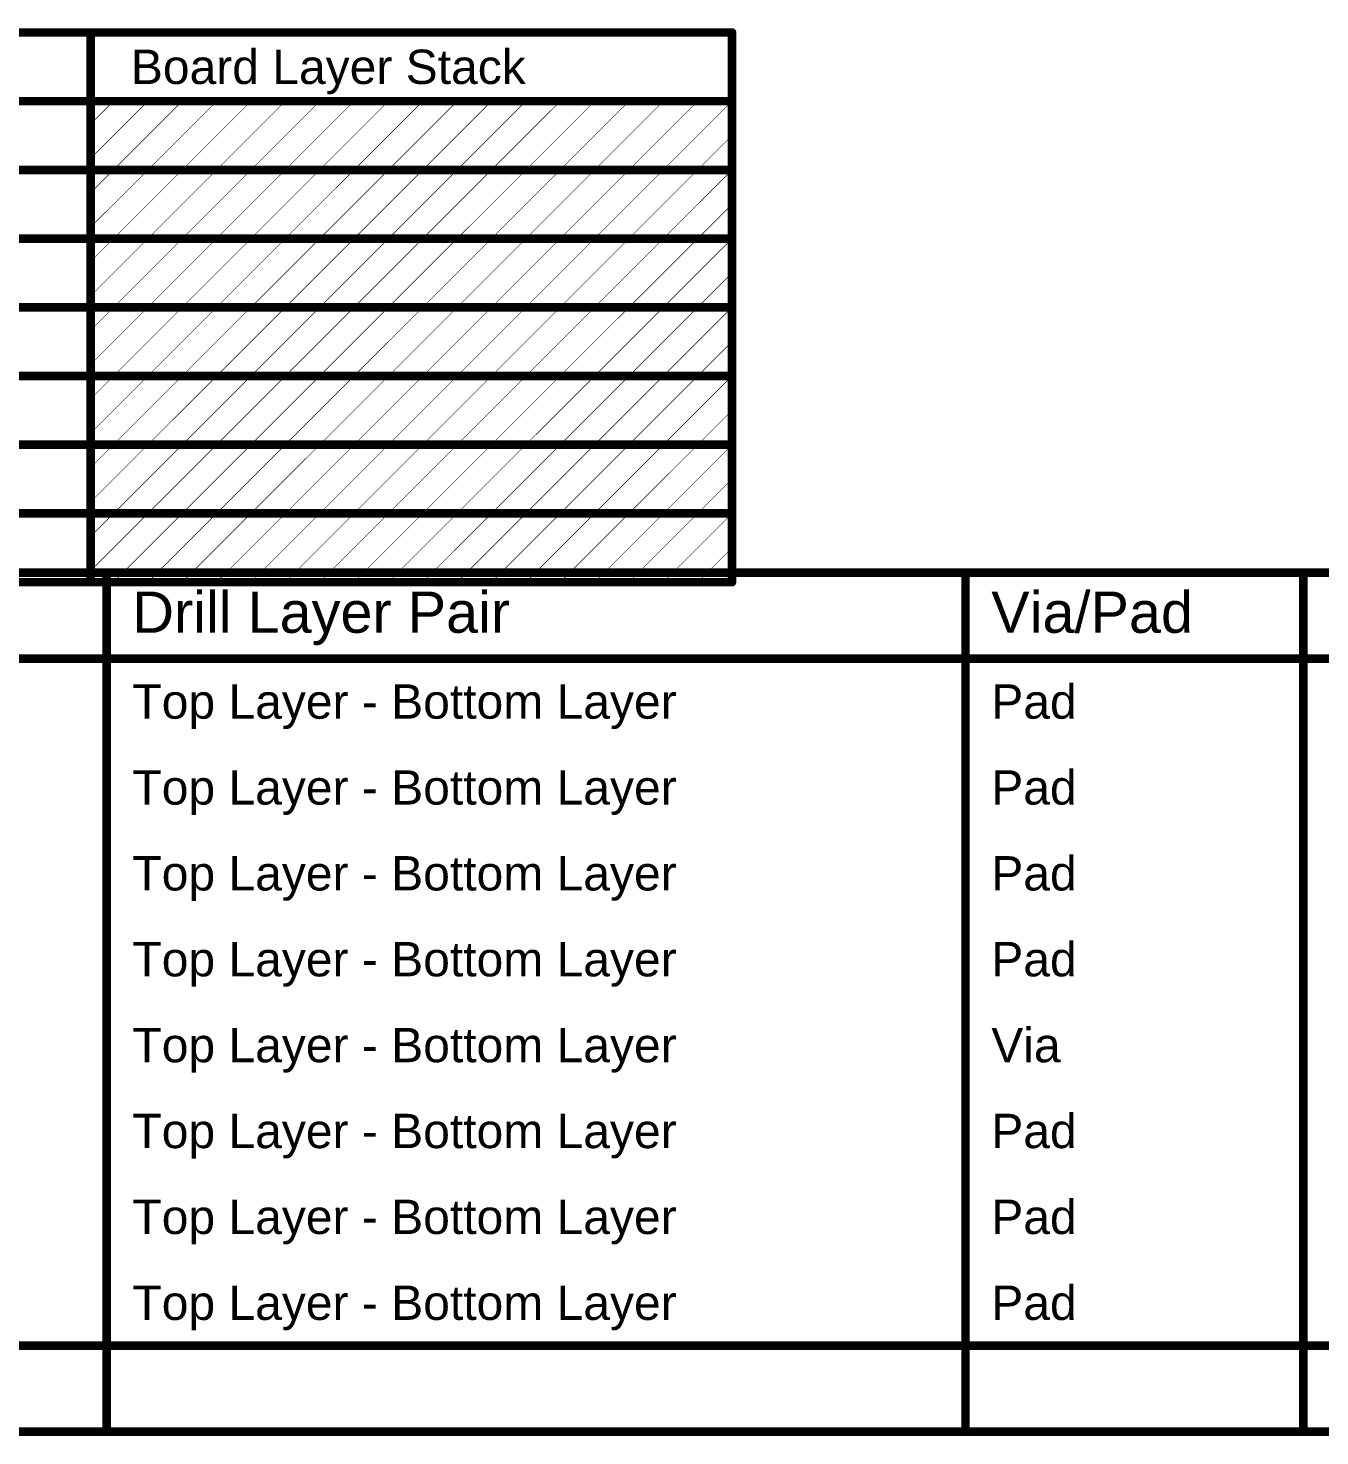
# Model space of a CAD drawing. Header units: inches. Extents: x -1.9 to 9.4, y 0 to 6.7.
# Drawn here: x 1.465 to 3.72, y 4.238 to 6.696 of the extents above; entities that cross this region are included whole.
import ezdxf

# ---------------------------------------------------------------- set-up
doc = ezdxf.new("R2010")
doc.units = ezdxf.units.IN
doc.header["$MEASUREMENT"] = 0
doc.layers.add('Dimensions', color=6, linetype='Continuous')
doc.layers.add('Drill Drawing', color=1, linetype='Continuous')
doc.styles.add('Arial', font='', dxfattribs={"height": 0.2})
doc.styles.get('Arial').set_extended_font_data('Arial')

msp = doc.modelspace()

# ---------------------------------------------------------------- linework, layer by layer
at = {"layer": 'Dimensions'}
for points in [[(-1.8449, 6.6888, 0.015, 0.015, 0), (2.6939, 6.6888, 0.015, 0.015, 0)], [(1.5742, 5.7288, 0.015, 0.015, 0), (1.5742, 6.6888, 0.015, 0.015, 0)], [(2.6939, 5.7288, 0.015, 0.015, 0), (2.6939, 6.6888, 0.015, 0.015, 0)], [(-1.8449, 6.5688, 0.015, 0.015, 0), (2.6939, 6.5688, 0.015, 0.015, 0)], [(1.5742, 6.4691, 0.001, 0.001, 0), (1.6739, 6.5688, 0.001, 0.001, 0)], [(1.5742, 6.5291, 0.001, 0.001, 0), (1.6139, 6.5688, 0.001, 0.001, 0)], [(1.6139, 6.4488, 0.001, 0.001, 0), (1.7339, 6.5688, 0.001, 0.001, 0)], [(1.6739, 6.4488, 0.001, 0.001, 0), (1.7939, 6.5688, 0.001, 0.001, 0)], [(1.7339, 6.4488, 0.001, 0.001, 0), (1.8539, 6.5688, 0.001, 0.001, 0)], [(1.7939, 6.4488, 0.001, 0.001, 0), (1.9139, 6.5688, 0.001, 0.001, 0)], [(1.8539, 6.4488, 0.001, 0.001, 0), (1.9739, 6.5688, 0.001, 0.001, 0)], [(1.9139, 6.4488, 0.001, 0.001, 0), (2.0339, 6.5688, 0.001, 0.001, 0)], [(1.9739, 6.4488, 0.001, 0.001, 0), (2.0939, 6.5688, 0.001, 0.001, 0)], [(2.0339, 6.4488, 0.001, 0.001, 0), (2.1539, 6.5688, 0.001, 0.001, 0)], [(2.0939, 6.4488, 0.001, 0.001, 0), (2.2139, 6.5688, 0.001, 0.001, 0)], [(2.1539, 6.4488, 0.001, 0.001, 0), (2.2739, 6.5688, 0.001, 0.001, 0)], [(2.2139, 6.4488, 0.001, 0.001, 0), (2.3339, 6.5688, 0.001, 0.001, 0)], [(2.2739, 6.4488, 0.001, 0.001, 0), (2.3939, 6.5688, 0.001, 0.001, 0)], [(2.3339, 6.4488, 0.001, 0.001, 0), (2.4539, 6.5688, 0.001, 0.001, 0)], [(2.3939, 6.4488, 0.001, 0.001, 0), (2.5139, 6.5688, 0.001, 0.001, 0)], [(2.4539, 6.4488, 0.001, 0.001, 0), (2.5739, 6.5688, 0.001, 0.001, 0)], [(2.5139, 6.4488, 0.001, 0.001, 0), (2.6339, 6.5688, 0.001, 0.001, 0)], [(2.5739, 6.4488, 0.001, 0.001, 0), (2.6939, 6.5688, 0.001, 0.001, 0)], [(2.6339, 6.4488, 0.001, 0.001, 0), (2.6939, 6.5088, 0.001, 0.001, 0)], [(1.0043, 6.4488, 0.015, 0.015, 0), (1.5742, 6.4488, 0.015, 0.015, 0)], [(1.5742, 6.4488, 0.015, 0.015, 0), (2.6939, 6.4488, 0.015, 0.015, 0)], [(1.5742, 6.3491, 0.001, 0.001, 0), (1.6739, 6.4488, 0.001, 0.001, 0)], [(1.5742, 6.4091, 0.001, 0.001, 0), (1.6139, 6.4488, 0.001, 0.001, 0)], [(1.6139, 6.3288, 0.001, 0.001, 0), (1.7339, 6.4488, 0.001, 0.001, 0)], [(1.6739, 6.3288, 0.001, 0.001, 0), (1.7939, 6.4488, 0.001, 0.001, 0)], [(1.7339, 6.3288, 0.001, 0.001, 0), (1.8539, 6.4488, 0.001, 0.001, 0)], [(1.7939, 6.3288, 0.001, 0.001, 0), (1.9139, 6.4488, 0.001, 0.001, 0)], [(1.8539, 6.3288, 0.001, 0.001, 0), (1.9739, 6.4488, 0.001, 0.001, 0)], [(1.9139, 6.3288, 0.001, 0.001, 0), (2.0339, 6.4488, 0.001, 0.001, 0)], [(1.9739, 6.3288, 0.001, 0.001, 0), (2.0939, 6.4488, 0.001, 0.001, 0)], [(2.0339, 6.3288, 0.001, 0.001, 0), (2.1539, 6.4488, 0.001, 0.001, 0)], [(2.0939, 6.3288, 0.001, 0.001, 0), (2.2139, 6.4488, 0.001, 0.001, 0)], [(2.1539, 6.3288, 0.001, 0.001, 0), (2.2739, 6.4488, 0.001, 0.001, 0)], [(2.2139, 6.3288, 0.001, 0.001, 0), (2.3339, 6.4488, 0.001, 0.001, 0)], [(2.2739, 6.3288, 0.001, 0.001, 0), (2.3939, 6.4488, 0.001, 0.001, 0)], [(2.3339, 6.3288, 0.001, 0.001, 0), (2.4539, 6.4488, 0.001, 0.001, 0)], [(2.3939, 6.3288, 0.001, 0.001, 0), (2.5139, 6.4488, 0.001, 0.001, 0)], [(2.4539, 6.3288, 0.001, 0.001, 0), (2.5739, 6.4488, 0.001, 0.001, 0)], [(2.5139, 6.3288, 0.001, 0.001, 0), (2.6339, 6.4488, 0.001, 0.001, 0)], [(2.5739, 6.3288, 0.001, 0.001, 0), (2.6939, 6.4488, 0.001, 0.001, 0)], [(2.6339, 6.3288, 0.001, 0.001, 0), (2.6939, 6.3888, 0.001, 0.001, 0)], [(1.0043, 6.3288, 0.015, 0.015, 0), (1.5742, 6.3288, 0.015, 0.015, 0)], [(1.5742, 6.3288, 0.015, 0.015, 0), (2.6939, 6.3288, 0.015, 0.015, 0)], [(1.5742, 6.2291, 0.001, 0.001, 0), (1.6739, 6.3288, 0.001, 0.001, 0)], [(1.5742, 6.2891, 0.001, 0.001, 0), (1.6139, 6.3288, 0.001, 0.001, 0)], [(1.6139, 6.2088, 0.001, 0.001, 0), (1.7339, 6.3288, 0.001, 0.001, 0)], [(1.6739, 6.2088, 0.001, 0.001, 0), (1.7939, 6.3288, 0.001, 0.001, 0)], [(1.7339, 6.2088, 0.001, 0.001, 0), (1.8539, 6.3288, 0.001, 0.001, 0)], [(1.7939, 6.2088, 0.001, 0.001, 0), (1.9139, 6.3288, 0.001, 0.001, 0)], [(1.8539, 6.2088, 0.001, 0.001, 0), (1.9739, 6.3288, 0.001, 0.001, 0)], [(1.9139, 6.2088, 0.001, 0.001, 0), (2.0339, 6.3288, 0.001, 0.001, 0)], [(1.9739, 6.2088, 0.001, 0.001, 0), (2.0939, 6.3288, 0.001, 0.001, 0)], [(2.0339, 6.2088, 0.001, 0.001, 0), (2.1539, 6.3288, 0.001, 0.001, 0)], [(2.0939, 6.2088, 0.001, 0.001, 0), (2.2139, 6.3288, 0.001, 0.001, 0)], [(2.1539, 6.2088, 0.001, 0.001, 0), (2.2739, 6.3288, 0.001, 0.001, 0)], [(2.2139, 6.2088, 0.001, 0.001, 0), (2.3339, 6.3288, 0.001, 0.001, 0)], [(2.2739, 6.2088, 0.001, 0.001, 0), (2.3939, 6.3288, 0.001, 0.001, 0)], [(2.3339, 6.2088, 0.001, 0.001, 0), (2.4539, 6.3288, 0.001, 0.001, 0)], [(2.3939, 6.2088, 0.001, 0.001, 0), (2.5139, 6.3288, 0.001, 0.001, 0)], [(2.4539, 6.2088, 0.001, 0.001, 0), (2.5739, 6.3288, 0.001, 0.001, 0)], [(2.5139, 6.2088, 0.001, 0.001, 0), (2.6339, 6.3288, 0.001, 0.001, 0)], [(2.5739, 6.2088, 0.001, 0.001, 0), (2.6939, 6.3288, 0.001, 0.001, 0)], [(2.6339, 6.2088, 0.001, 0.001, 0), (2.6939, 6.2688, 0.001, 0.001, 0)], [(1.0043, 6.2088, 0.015, 0.015, 0), (1.5742, 6.2088, 0.015, 0.015, 0)], [(1.5742, 6.2088, 0.015, 0.015, 0), (2.6939, 6.2088, 0.015, 0.015, 0)], [(1.5742, 6.1091, 0.001, 0.001, 0), (1.6739, 6.2088, 0.001, 0.001, 0)], [(1.5742, 6.1691, 0.001, 0.001, 0), (1.6139, 6.2088, 0.001, 0.001, 0)], [(1.6139, 6.0888, 0.001, 0.001, 0), (1.7339, 6.2088, 0.001, 0.001, 0)], [(1.6739, 6.0888, 0.001, 0.001, 0), (1.7939, 6.2088, 0.001, 0.001, 0)], [(1.7339, 6.0888, 0.001, 0.001, 0), (1.8539, 6.2088, 0.001, 0.001, 0)], [(1.7939, 6.0888, 0.001, 0.001, 0), (1.9139, 6.2088, 0.001, 0.001, 0)], [(1.8539, 6.0888, 0.001, 0.001, 0), (1.9739, 6.2088, 0.001, 0.001, 0)], [(1.9139, 6.0888, 0.001, 0.001, 0), (2.0339, 6.2088, 0.001, 0.001, 0)], [(1.9739, 6.0888, 0.001, 0.001, 0), (2.0939, 6.2088, 0.001, 0.001, 0)], [(2.0339, 6.0888, 0.001, 0.001, 0), (2.1539, 6.2088, 0.001, 0.001, 0)], [(2.0939, 6.0888, 0.001, 0.001, 0), (2.2139, 6.2088, 0.001, 0.001, 0)], [(2.1539, 6.0888, 0.001, 0.001, 0), (2.2739, 6.2088, 0.001, 0.001, 0)], [(2.2139, 6.0888, 0.001, 0.001, 0), (2.3339, 6.2088, 0.001, 0.001, 0)], [(2.2739, 6.0888, 0.001, 0.001, 0), (2.3939, 6.2088, 0.001, 0.001, 0)], [(2.3339, 6.0888, 0.001, 0.001, 0), (2.4539, 6.2088, 0.001, 0.001, 0)], [(2.3939, 6.0888, 0.001, 0.001, 0), (2.5139, 6.2088, 0.001, 0.001, 0)], [(2.4539, 6.0888, 0.001, 0.001, 0), (2.5739, 6.2088, 0.001, 0.001, 0)], [(2.5139, 6.0888, 0.001, 0.001, 0), (2.6339, 6.2088, 0.001, 0.001, 0)], [(2.5739, 6.0888, 0.001, 0.001, 0), (2.6939, 6.2088, 0.001, 0.001, 0)], [(2.6339, 6.0888, 0.001, 0.001, 0), (2.6939, 6.1488, 0.001, 0.001, 0)], [(1.0043, 6.0888, 0.015, 0.015, 0), (1.5742, 6.0888, 0.015, 0.015, 0)], [(1.5742, 6.0888, 0.015, 0.015, 0), (2.6939, 6.0888, 0.015, 0.015, 0)], [(1.5742, 5.9891, 0.001, 0.001, 0), (1.6739, 6.0888, 0.001, 0.001, 0)], [(1.5742, 6.0491, 0.001, 0.001, 0), (1.6139, 6.0888, 0.001, 0.001, 0)], [(1.6139, 5.9688, 0.001, 0.001, 0), (1.7339, 6.0888, 0.001, 0.001, 0)], [(1.6739, 5.9688, 0.001, 0.001, 0), (1.7939, 6.0888, 0.001, 0.001, 0)], [(1.7339, 5.9688, 0.001, 0.001, 0), (1.8539, 6.0888, 0.001, 0.001, 0)], [(1.7939, 5.9688, 0.001, 0.001, 0), (1.9139, 6.0888, 0.001, 0.001, 0)], [(1.8539, 5.9688, 0.001, 0.001, 0), (1.9739, 6.0888, 0.001, 0.001, 0)], [(1.9139, 5.9688, 0.001, 0.001, 0), (2.0339, 6.0888, 0.001, 0.001, 0)], [(1.9739, 5.9688, 0.001, 0.001, 0), (2.0939, 6.0888, 0.001, 0.001, 0)], [(2.0339, 5.9688, 0.001, 0.001, 0), (2.1539, 6.0888, 0.001, 0.001, 0)], [(2.0939, 5.9688, 0.001, 0.001, 0), (2.2139, 6.0888, 0.001, 0.001, 0)], [(2.1539, 5.9688, 0.001, 0.001, 0), (2.2739, 6.0888, 0.001, 0.001, 0)], [(2.2139, 5.9688, 0.001, 0.001, 0), (2.3339, 6.0888, 0.001, 0.001, 0)], [(2.2739, 5.9688, 0.001, 0.001, 0), (2.3939, 6.0888, 0.001, 0.001, 0)], [(2.3339, 5.9688, 0.001, 0.001, 0), (2.4539, 6.0888, 0.001, 0.001, 0)], [(2.3939, 5.9688, 0.001, 0.001, 0), (2.5139, 6.0888, 0.001, 0.001, 0)], [(2.4539, 5.9688, 0.001, 0.001, 0), (2.5739, 6.0888, 0.001, 0.001, 0)], [(2.5139, 5.9688, 0.001, 0.001, 0), (2.6339, 6.0888, 0.001, 0.001, 0)], [(2.5739, 5.9688, 0.001, 0.001, 0), (2.6939, 6.0888, 0.001, 0.001, 0)], [(2.6339, 5.9688, 0.001, 0.001, 0), (2.6939, 6.0288, 0.001, 0.001, 0)], [(1.0043, 5.9688, 0.015, 0.015, 0), (1.5742, 5.9688, 0.015, 0.015, 0)], [(1.5742, 5.9688, 0.015, 0.015, 0), (2.6939, 5.9688, 0.015, 0.015, 0)], [(1.5742, 5.8691, 0.001, 0.001, 0), (1.6739, 5.9688, 0.001, 0.001, 0)], [(1.5742, 5.9291, 0.001, 0.001, 0), (1.6139, 5.9688, 0.001, 0.001, 0)], [(1.6139, 5.8488, 0.001, 0.001, 0), (1.7339, 5.9688, 0.001, 0.001, 0)], [(1.6739, 5.8488, 0.001, 0.001, 0), (1.7939, 5.9688, 0.001, 0.001, 0)], [(1.7339, 5.8488, 0.001, 0.001, 0), (1.8539, 5.9688, 0.001, 0.001, 0)], [(1.7939, 5.8488, 0.001, 0.001, 0), (1.9139, 5.9688, 0.001, 0.001, 0)], [(1.8539, 5.8488, 0.001, 0.001, 0), (1.9739, 5.9688, 0.001, 0.001, 0)], [(1.9139, 5.8488, 0.001, 0.001, 0), (2.0339, 5.9688, 0.001, 0.001, 0)], [(1.9739, 5.8488, 0.001, 0.001, 0), (2.0939, 5.9688, 0.001, 0.001, 0)], [(2.0339, 5.8488, 0.001, 0.001, 0), (2.1539, 5.9688, 0.001, 0.001, 0)], [(2.0939, 5.8488, 0.001, 0.001, 0), (2.2139, 5.9688, 0.001, 0.001, 0)], [(2.1539, 5.8488, 0.001, 0.001, 0), (2.2739, 5.9688, 0.001, 0.001, 0)], [(2.2139, 5.8488, 0.001, 0.001, 0), (2.3339, 5.9688, 0.001, 0.001, 0)], [(2.2739, 5.8488, 0.001, 0.001, 0), (2.3939, 5.9688, 0.001, 0.001, 0)], [(2.3339, 5.8488, 0.001, 0.001, 0), (2.4539, 5.9688, 0.001, 0.001, 0)], [(2.3939, 5.8488, 0.001, 0.001, 0), (2.5139, 5.9688, 0.001, 0.001, 0)], [(2.4539, 5.8488, 0.001, 0.001, 0), (2.5739, 5.9688, 0.001, 0.001, 0)], [(2.5139, 5.8488, 0.001, 0.001, 0), (2.6339, 5.9688, 0.001, 0.001, 0)], [(2.5739, 5.8488, 0.001, 0.001, 0), (2.6939, 5.9688, 0.001, 0.001, 0)], [(2.6339, 5.8488, 0.001, 0.001, 0), (2.6939, 5.9088, 0.001, 0.001, 0)], [(1.0043, 5.8488, 0.015, 0.015, 0), (1.5742, 5.8488, 0.015, 0.015, 0)], [(1.5742, 5.8488, 0.015, 0.015, 0), (2.6939, 5.8488, 0.015, 0.015, 0)], [(1.5742, 5.7491, 0.001, 0.001, 0), (1.6739, 5.8488, 0.001, 0.001, 0)], [(1.5742, 5.8091, 0.001, 0.001, 0), (1.6139, 5.8488, 0.001, 0.001, 0)], [(1.6139, 5.7288, 0.001, 0.001, 0), (1.7339, 5.8488, 0.001, 0.001, 0)], [(1.6739, 5.7288, 0.001, 0.001, 0), (1.7939, 5.8488, 0.001, 0.001, 0)], [(1.7339, 5.7288, 0.001, 0.001, 0), (1.8539, 5.8488, 0.001, 0.001, 0)], [(1.7939, 5.7288, 0.001, 0.001, 0), (1.9139, 5.8488, 0.001, 0.001, 0)], [(1.8539, 5.7288, 0.001, 0.001, 0), (1.9739, 5.8488, 0.001, 0.001, 0)], [(1.9139, 5.7288, 0.001, 0.001, 0), (2.0339, 5.8488, 0.001, 0.001, 0)], [(1.9739, 5.7288, 0.001, 0.001, 0), (2.0939, 5.8488, 0.001, 0.001, 0)], [(2.0339, 5.7288, 0.001, 0.001, 0), (2.1539, 5.8488, 0.001, 0.001, 0)], [(2.0939, 5.7288, 0.001, 0.001, 0), (2.2139, 5.8488, 0.001, 0.001, 0)], [(2.1539, 5.7288, 0.001, 0.001, 0), (2.2739, 5.8488, 0.001, 0.001, 0)], [(2.2139, 5.7288, 0.001, 0.001, 0), (2.3339, 5.8488, 0.001, 0.001, 0)], [(2.2739, 5.7288, 0.001, 0.001, 0), (2.3939, 5.8488, 0.001, 0.001, 0)], [(2.3339, 5.7288, 0.001, 0.001, 0), (2.4539, 5.8488, 0.001, 0.001, 0)], [(2.3939, 5.7288, 0.001, 0.001, 0), (2.5139, 5.8488, 0.001, 0.001, 0)], [(2.4539, 5.7288, 0.001, 0.001, 0), (2.5739, 5.8488, 0.001, 0.001, 0)], [(2.5139, 5.7288, 0.001, 0.001, 0), (2.6339, 5.8488, 0.001, 0.001, 0)], [(2.5739, 5.7288, 0.001, 0.001, 0), (2.6939, 5.8488, 0.001, 0.001, 0)], [(2.6339, 5.7288, 0.001, 0.001, 0), (2.6939, 5.7888, 0.001, 0.001, 0)], [(1.0043, 5.7288, 0.015, 0.015, 0), (1.5742, 5.7288, 0.015, 0.015, 0)], [(1.5742, 5.7288, 0.015, 0.015, 0), (2.6939, 5.7288, 0.015, 0.015, 0)]]:
    msp.add_lwpolyline(points, format="xyseb", dxfattribs=at)
for points in [[(1.5704, 6.6888, 0.0075, 0.0075, 1), (1.5779, 6.6888, 0.0075, 0.0075, 1)], [(2.6901, 6.6888, 0.0075, 0.0075, 1), (2.6976, 6.6888, 0.0075, 0.0075, 1)], [(2.6901, 6.6888, 0.0075, 0.0075, 1), (2.6976, 6.6888, 0.0075, 0.0075, 1)], [(1.6136, 6.5688, 0.0005, 0.0005, 1), (1.6141, 6.5688, 0.0005, 0.0005, 1)], [(1.6736, 6.5688, 0.0005, 0.0005, 1), (1.6741, 6.5688, 0.0005, 0.0005, 1)], [(1.7336, 6.5688, 0.0005, 0.0005, 1), (1.7341, 6.5688, 0.0005, 0.0005, 1)], [(1.7936, 6.5688, 0.0005, 0.0005, 1), (1.7941, 6.5688, 0.0005, 0.0005, 1)], [(1.8536, 6.5688, 0.0005, 0.0005, 1), (1.8541, 6.5688, 0.0005, 0.0005, 1)], [(1.9136, 6.5688, 0.0005, 0.0005, 1), (1.9141, 6.5688, 0.0005, 0.0005, 1)], [(1.9736, 6.5688, 0.0005, 0.0005, 1), (1.9741, 6.5688, 0.0005, 0.0005, 1)], [(2.0336, 6.5688, 0.0005, 0.0005, 1), (2.0341, 6.5688, 0.0005, 0.0005, 1)], [(2.0936, 6.5688, 0.0005, 0.0005, 1), (2.0941, 6.5688, 0.0005, 0.0005, 1)], [(2.1536, 6.5688, 0.0005, 0.0005, 1), (2.1541, 6.5688, 0.0005, 0.0005, 1)], [(2.2136, 6.5688, 0.0005, 0.0005, 1), (2.2141, 6.5688, 0.0005, 0.0005, 1)], [(2.2736, 6.5688, 0.0005, 0.0005, 1), (2.2741, 6.5688, 0.0005, 0.0005, 1)], [(2.3336, 6.5688, 0.0005, 0.0005, 1), (2.3341, 6.5688, 0.0005, 0.0005, 1)], [(2.3936, 6.5688, 0.0005, 0.0005, 1), (2.3941, 6.5688, 0.0005, 0.0005, 1)], [(2.4536, 6.5688, 0.0005, 0.0005, 1), (2.4541, 6.5688, 0.0005, 0.0005, 1)], [(2.5136, 6.5688, 0.0005, 0.0005, 1), (2.5141, 6.5688, 0.0005, 0.0005, 1)], [(2.5736, 6.5688, 0.0005, 0.0005, 1), (2.5741, 6.5688, 0.0005, 0.0005, 1)], [(2.6336, 6.5688, 0.0005, 0.0005, 1), (2.6341, 6.5688, 0.0005, 0.0005, 1)], [(2.6901, 6.5688, 0.0075, 0.0075, 1), (2.6976, 6.5688, 0.0075, 0.0075, 1)], [(2.6936, 6.5688, 0.0005, 0.0005, 1), (2.6941, 6.5688, 0.0005, 0.0005, 1)], [(1.5739, 6.5291, 0.0005, 0.0005, 1), (1.5744, 6.5291, 0.0005, 0.0005, 1)], [(2.6936, 6.5088, 0.0005, 0.0005, 1), (2.6941, 6.5088, 0.0005, 0.0005, 1)], [(1.5739, 6.4691, 0.0005, 0.0005, 1), (1.5744, 6.4691, 0.0005, 0.0005, 1)], [(1.5704, 6.4488, 0.0075, 0.0075, 1), (1.5779, 6.4488, 0.0075, 0.0075, 1)], [(1.5704, 6.4488, 0.0075, 0.0075, 1), (1.5779, 6.4488, 0.0075, 0.0075, 1)], [(1.6136, 6.4488, 0.0005, 0.0005, 1), (1.6141, 6.4488, 0.0005, 0.0005, 1)], [(1.6136, 6.4488, 0.0005, 0.0005, 1), (1.6141, 6.4488, 0.0005, 0.0005, 1)], [(1.6736, 6.4488, 0.0005, 0.0005, 1), (1.6741, 6.4488, 0.0005, 0.0005, 1)], [(1.6736, 6.4488, 0.0005, 0.0005, 1), (1.6741, 6.4488, 0.0005, 0.0005, 1)], [(1.7336, 6.4488, 0.0005, 0.0005, 1), (1.7341, 6.4488, 0.0005, 0.0005, 1)], [(1.7336, 6.4488, 0.0005, 0.0005, 1), (1.7341, 6.4488, 0.0005, 0.0005, 1)], [(1.7936, 6.4488, 0.0005, 0.0005, 1), (1.7941, 6.4488, 0.0005, 0.0005, 1)], [(1.7936, 6.4488, 0.0005, 0.0005, 1), (1.7941, 6.4488, 0.0005, 0.0005, 1)], [(1.8536, 6.4488, 0.0005, 0.0005, 1), (1.8541, 6.4488, 0.0005, 0.0005, 1)], [(1.8536, 6.4488, 0.0005, 0.0005, 1), (1.8541, 6.4488, 0.0005, 0.0005, 1)], [(1.9136, 6.4488, 0.0005, 0.0005, 1), (1.9141, 6.4488, 0.0005, 0.0005, 1)], [(1.9136, 6.4488, 0.0005, 0.0005, 1), (1.9141, 6.4488, 0.0005, 0.0005, 1)], [(1.9736, 6.4488, 0.0005, 0.0005, 1), (1.9741, 6.4488, 0.0005, 0.0005, 1)], [(1.9736, 6.4488, 0.0005, 0.0005, 1), (1.9741, 6.4488, 0.0005, 0.0005, 1)], [(2.0336, 6.4488, 0.0005, 0.0005, 1), (2.0341, 6.4488, 0.0005, 0.0005, 1)], [(2.0336, 6.4488, 0.0005, 0.0005, 1), (2.0341, 6.4488, 0.0005, 0.0005, 1)], [(2.0936, 6.4488, 0.0005, 0.0005, 1), (2.0941, 6.4488, 0.0005, 0.0005, 1)], [(2.0936, 6.4488, 0.0005, 0.0005, 1), (2.0941, 6.4488, 0.0005, 0.0005, 1)], [(2.1536, 6.4488, 0.0005, 0.0005, 1), (2.1541, 6.4488, 0.0005, 0.0005, 1)], [(2.1536, 6.4488, 0.0005, 0.0005, 1), (2.1541, 6.4488, 0.0005, 0.0005, 1)], [(2.2136, 6.4488, 0.0005, 0.0005, 1), (2.2141, 6.4488, 0.0005, 0.0005, 1)], [(2.2136, 6.4488, 0.0005, 0.0005, 1), (2.2141, 6.4488, 0.0005, 0.0005, 1)], [(2.2736, 6.4488, 0.0005, 0.0005, 1), (2.2741, 6.4488, 0.0005, 0.0005, 1)], [(2.2736, 6.4488, 0.0005, 0.0005, 1), (2.2741, 6.4488, 0.0005, 0.0005, 1)], [(2.3336, 6.4488, 0.0005, 0.0005, 1), (2.3341, 6.4488, 0.0005, 0.0005, 1)], [(2.3336, 6.4488, 0.0005, 0.0005, 1), (2.3341, 6.4488, 0.0005, 0.0005, 1)], [(2.3936, 6.4488, 0.0005, 0.0005, 1), (2.3941, 6.4488, 0.0005, 0.0005, 1)], [(2.3936, 6.4488, 0.0005, 0.0005, 1), (2.3941, 6.4488, 0.0005, 0.0005, 1)], [(2.4536, 6.4488, 0.0005, 0.0005, 1), (2.4541, 6.4488, 0.0005, 0.0005, 1)], [(2.4536, 6.4488, 0.0005, 0.0005, 1), (2.4541, 6.4488, 0.0005, 0.0005, 1)], [(2.5136, 6.4488, 0.0005, 0.0005, 1), (2.5141, 6.4488, 0.0005, 0.0005, 1)], [(2.5136, 6.4488, 0.0005, 0.0005, 1), (2.5141, 6.4488, 0.0005, 0.0005, 1)], [(2.5736, 6.4488, 0.0005, 0.0005, 1), (2.5741, 6.4488, 0.0005, 0.0005, 1)], [(2.5736, 6.4488, 0.0005, 0.0005, 1), (2.5741, 6.4488, 0.0005, 0.0005, 1)], [(2.6336, 6.4488, 0.0005, 0.0005, 1), (2.6341, 6.4488, 0.0005, 0.0005, 1)], [(2.6336, 6.4488, 0.0005, 0.0005, 1), (2.6341, 6.4488, 0.0005, 0.0005, 1)], [(2.6901, 6.4488, 0.0075, 0.0075, 1), (2.6976, 6.4488, 0.0075, 0.0075, 1)], [(2.6936, 6.4488, 0.0005, 0.0005, 1), (2.6941, 6.4488, 0.0005, 0.0005, 1)], [(1.5739, 6.4091, 0.0005, 0.0005, 1), (1.5744, 6.4091, 0.0005, 0.0005, 1)], [(2.6936, 6.3888, 0.0005, 0.0005, 1), (2.6941, 6.3888, 0.0005, 0.0005, 1)], [(1.5739, 6.3491, 0.0005, 0.0005, 1), (1.5744, 6.3491, 0.0005, 0.0005, 1)], [(1.5704, 6.3288, 0.0075, 0.0075, 1), (1.5779, 6.3288, 0.0075, 0.0075, 1)], [(1.5704, 6.3288, 0.0075, 0.0075, 1), (1.5779, 6.3288, 0.0075, 0.0075, 1)], [(1.6136, 6.3288, 0.0005, 0.0005, 1), (1.6141, 6.3288, 0.0005, 0.0005, 1)], [(1.6136, 6.3288, 0.0005, 0.0005, 1), (1.6141, 6.3288, 0.0005, 0.0005, 1)], [(1.6736, 6.3288, 0.0005, 0.0005, 1), (1.6741, 6.3288, 0.0005, 0.0005, 1)], [(1.6736, 6.3288, 0.0005, 0.0005, 1), (1.6741, 6.3288, 0.0005, 0.0005, 1)], [(1.7336, 6.3288, 0.0005, 0.0005, 1), (1.7341, 6.3288, 0.0005, 0.0005, 1)], [(1.7336, 6.3288, 0.0005, 0.0005, 1), (1.7341, 6.3288, 0.0005, 0.0005, 1)], [(1.7936, 6.3288, 0.0005, 0.0005, 1), (1.7941, 6.3288, 0.0005, 0.0005, 1)], [(1.7936, 6.3288, 0.0005, 0.0005, 1), (1.7941, 6.3288, 0.0005, 0.0005, 1)], [(1.8536, 6.3288, 0.0005, 0.0005, 1), (1.8541, 6.3288, 0.0005, 0.0005, 1)], [(1.8536, 6.3288, 0.0005, 0.0005, 1), (1.8541, 6.3288, 0.0005, 0.0005, 1)], [(1.9136, 6.3288, 0.0005, 0.0005, 1), (1.9141, 6.3288, 0.0005, 0.0005, 1)], [(1.9136, 6.3288, 0.0005, 0.0005, 1), (1.9141, 6.3288, 0.0005, 0.0005, 1)], [(1.9736, 6.3288, 0.0005, 0.0005, 1), (1.9741, 6.3288, 0.0005, 0.0005, 1)], [(1.9736, 6.3288, 0.0005, 0.0005, 1), (1.9741, 6.3288, 0.0005, 0.0005, 1)], [(2.0336, 6.3288, 0.0005, 0.0005, 1), (2.0341, 6.3288, 0.0005, 0.0005, 1)], [(2.0336, 6.3288, 0.0005, 0.0005, 1), (2.0341, 6.3288, 0.0005, 0.0005, 1)], [(2.0936, 6.3288, 0.0005, 0.0005, 1), (2.0941, 6.3288, 0.0005, 0.0005, 1)], [(2.0936, 6.3288, 0.0005, 0.0005, 1), (2.0941, 6.3288, 0.0005, 0.0005, 1)], [(2.1536, 6.3288, 0.0005, 0.0005, 1), (2.1541, 6.3288, 0.0005, 0.0005, 1)], [(2.1536, 6.3288, 0.0005, 0.0005, 1), (2.1541, 6.3288, 0.0005, 0.0005, 1)], [(2.2136, 6.3288, 0.0005, 0.0005, 1), (2.2141, 6.3288, 0.0005, 0.0005, 1)], [(2.2136, 6.3288, 0.0005, 0.0005, 1), (2.2141, 6.3288, 0.0005, 0.0005, 1)], [(2.2736, 6.3288, 0.0005, 0.0005, 1), (2.2741, 6.3288, 0.0005, 0.0005, 1)], [(2.2736, 6.3288, 0.0005, 0.0005, 1), (2.2741, 6.3288, 0.0005, 0.0005, 1)], [(2.3336, 6.3288, 0.0005, 0.0005, 1), (2.3341, 6.3288, 0.0005, 0.0005, 1)], [(2.3336, 6.3288, 0.0005, 0.0005, 1), (2.3341, 6.3288, 0.0005, 0.0005, 1)], [(2.3936, 6.3288, 0.0005, 0.0005, 1), (2.3941, 6.3288, 0.0005, 0.0005, 1)], [(2.3936, 6.3288, 0.0005, 0.0005, 1), (2.3941, 6.3288, 0.0005, 0.0005, 1)], [(2.4536, 6.3288, 0.0005, 0.0005, 1), (2.4541, 6.3288, 0.0005, 0.0005, 1)], [(2.4536, 6.3288, 0.0005, 0.0005, 1), (2.4541, 6.3288, 0.0005, 0.0005, 1)], [(2.5136, 6.3288, 0.0005, 0.0005, 1), (2.5141, 6.3288, 0.0005, 0.0005, 1)], [(2.5136, 6.3288, 0.0005, 0.0005, 1), (2.5141, 6.3288, 0.0005, 0.0005, 1)], [(2.5736, 6.3288, 0.0005, 0.0005, 1), (2.5741, 6.3288, 0.0005, 0.0005, 1)], [(2.5736, 6.3288, 0.0005, 0.0005, 1), (2.5741, 6.3288, 0.0005, 0.0005, 1)], [(2.6336, 6.3288, 0.0005, 0.0005, 1), (2.6341, 6.3288, 0.0005, 0.0005, 1)], [(2.6336, 6.3288, 0.0005, 0.0005, 1), (2.6341, 6.3288, 0.0005, 0.0005, 1)], [(2.6901, 6.3288, 0.0075, 0.0075, 1), (2.6976, 6.3288, 0.0075, 0.0075, 1)], [(2.6936, 6.3288, 0.0005, 0.0005, 1), (2.6941, 6.3288, 0.0005, 0.0005, 1)], [(1.5739, 6.2891, 0.0005, 0.0005, 1), (1.5744, 6.2891, 0.0005, 0.0005, 1)], [(2.6936, 6.2688, 0.0005, 0.0005, 1), (2.6941, 6.2688, 0.0005, 0.0005, 1)], [(1.5739, 6.2291, 0.0005, 0.0005, 1), (1.5744, 6.2291, 0.0005, 0.0005, 1)], [(1.5704, 6.2088, 0.0075, 0.0075, 1), (1.5779, 6.2088, 0.0075, 0.0075, 1)], [(1.5704, 6.2088, 0.0075, 0.0075, 1), (1.5779, 6.2088, 0.0075, 0.0075, 1)], [(1.6136, 6.2088, 0.0005, 0.0005, 1), (1.6141, 6.2088, 0.0005, 0.0005, 1)], [(1.6136, 6.2088, 0.0005, 0.0005, 1), (1.6141, 6.2088, 0.0005, 0.0005, 1)], [(1.6736, 6.2088, 0.0005, 0.0005, 1), (1.6741, 6.2088, 0.0005, 0.0005, 1)], [(1.6736, 6.2088, 0.0005, 0.0005, 1), (1.6741, 6.2088, 0.0005, 0.0005, 1)], [(1.7336, 6.2088, 0.0005, 0.0005, 1), (1.7341, 6.2088, 0.0005, 0.0005, 1)], [(1.7336, 6.2088, 0.0005, 0.0005, 1), (1.7341, 6.2088, 0.0005, 0.0005, 1)], [(1.7936, 6.2088, 0.0005, 0.0005, 1), (1.7941, 6.2088, 0.0005, 0.0005, 1)], [(1.7936, 6.2088, 0.0005, 0.0005, 1), (1.7941, 6.2088, 0.0005, 0.0005, 1)], [(1.8536, 6.2088, 0.0005, 0.0005, 1), (1.8541, 6.2088, 0.0005, 0.0005, 1)], [(1.8536, 6.2088, 0.0005, 0.0005, 1), (1.8541, 6.2088, 0.0005, 0.0005, 1)], [(1.9136, 6.2088, 0.0005, 0.0005, 1), (1.9141, 6.2088, 0.0005, 0.0005, 1)], [(1.9136, 6.2088, 0.0005, 0.0005, 1), (1.9141, 6.2088, 0.0005, 0.0005, 1)], [(1.9736, 6.2088, 0.0005, 0.0005, 1), (1.9741, 6.2088, 0.0005, 0.0005, 1)], [(1.9736, 6.2088, 0.0005, 0.0005, 1), (1.9741, 6.2088, 0.0005, 0.0005, 1)], [(2.0336, 6.2088, 0.0005, 0.0005, 1), (2.0341, 6.2088, 0.0005, 0.0005, 1)], [(2.0336, 6.2088, 0.0005, 0.0005, 1), (2.0341, 6.2088, 0.0005, 0.0005, 1)], [(2.0936, 6.2088, 0.0005, 0.0005, 1), (2.0941, 6.2088, 0.0005, 0.0005, 1)], [(2.0936, 6.2088, 0.0005, 0.0005, 1), (2.0941, 6.2088, 0.0005, 0.0005, 1)], [(2.1536, 6.2088, 0.0005, 0.0005, 1), (2.1541, 6.2088, 0.0005, 0.0005, 1)], [(2.1536, 6.2088, 0.0005, 0.0005, 1), (2.1541, 6.2088, 0.0005, 0.0005, 1)], [(2.2136, 6.2088, 0.0005, 0.0005, 1), (2.2141, 6.2088, 0.0005, 0.0005, 1)], [(2.2136, 6.2088, 0.0005, 0.0005, 1), (2.2141, 6.2088, 0.0005, 0.0005, 1)], [(2.2736, 6.2088, 0.0005, 0.0005, 1), (2.2741, 6.2088, 0.0005, 0.0005, 1)], [(2.2736, 6.2088, 0.0005, 0.0005, 1), (2.2741, 6.2088, 0.0005, 0.0005, 1)], [(2.3336, 6.2088, 0.0005, 0.0005, 1), (2.3341, 6.2088, 0.0005, 0.0005, 1)], [(2.3336, 6.2088, 0.0005, 0.0005, 1), (2.3341, 6.2088, 0.0005, 0.0005, 1)], [(2.3936, 6.2088, 0.0005, 0.0005, 1), (2.3941, 6.2088, 0.0005, 0.0005, 1)], [(2.3936, 6.2088, 0.0005, 0.0005, 1), (2.3941, 6.2088, 0.0005, 0.0005, 1)], [(2.4536, 6.2088, 0.0005, 0.0005, 1), (2.4541, 6.2088, 0.0005, 0.0005, 1)], [(2.4536, 6.2088, 0.0005, 0.0005, 1), (2.4541, 6.2088, 0.0005, 0.0005, 1)], [(2.5136, 6.2088, 0.0005, 0.0005, 1), (2.5141, 6.2088, 0.0005, 0.0005, 1)], [(2.5136, 6.2088, 0.0005, 0.0005, 1), (2.5141, 6.2088, 0.0005, 0.0005, 1)], [(2.5736, 6.2088, 0.0005, 0.0005, 1), (2.5741, 6.2088, 0.0005, 0.0005, 1)], [(2.5736, 6.2088, 0.0005, 0.0005, 1), (2.5741, 6.2088, 0.0005, 0.0005, 1)], [(2.6336, 6.2088, 0.0005, 0.0005, 1), (2.6341, 6.2088, 0.0005, 0.0005, 1)], [(2.6336, 6.2088, 0.0005, 0.0005, 1), (2.6341, 6.2088, 0.0005, 0.0005, 1)], [(2.6901, 6.2088, 0.0075, 0.0075, 1), (2.6976, 6.2088, 0.0075, 0.0075, 1)], [(2.6936, 6.2088, 0.0005, 0.0005, 1), (2.6941, 6.2088, 0.0005, 0.0005, 1)], [(1.5739, 6.1691, 0.0005, 0.0005, 1), (1.5744, 6.1691, 0.0005, 0.0005, 1)], [(2.6936, 6.1488, 0.0005, 0.0005, 1), (2.6941, 6.1488, 0.0005, 0.0005, 1)], [(1.5739, 6.1091, 0.0005, 0.0005, 1), (1.5744, 6.1091, 0.0005, 0.0005, 1)], [(1.5704, 6.0888, 0.0075, 0.0075, 1), (1.5779, 6.0888, 0.0075, 0.0075, 1)], [(1.5704, 6.0888, 0.0075, 0.0075, 1), (1.5779, 6.0888, 0.0075, 0.0075, 1)], [(1.6136, 6.0888, 0.0005, 0.0005, 1), (1.6141, 6.0888, 0.0005, 0.0005, 1)], [(1.6136, 6.0888, 0.0005, 0.0005, 1), (1.6141, 6.0888, 0.0005, 0.0005, 1)], [(1.6736, 6.0888, 0.0005, 0.0005, 1), (1.6741, 6.0888, 0.0005, 0.0005, 1)], [(1.6736, 6.0888, 0.0005, 0.0005, 1), (1.6741, 6.0888, 0.0005, 0.0005, 1)], [(1.7336, 6.0888, 0.0005, 0.0005, 1), (1.7341, 6.0888, 0.0005, 0.0005, 1)], [(1.7336, 6.0888, 0.0005, 0.0005, 1), (1.7341, 6.0888, 0.0005, 0.0005, 1)], [(1.7936, 6.0888, 0.0005, 0.0005, 1), (1.7941, 6.0888, 0.0005, 0.0005, 1)], [(1.7936, 6.0888, 0.0005, 0.0005, 1), (1.7941, 6.0888, 0.0005, 0.0005, 1)], [(1.8536, 6.0888, 0.0005, 0.0005, 1), (1.8541, 6.0888, 0.0005, 0.0005, 1)], [(1.8536, 6.0888, 0.0005, 0.0005, 1), (1.8541, 6.0888, 0.0005, 0.0005, 1)], [(1.9136, 6.0888, 0.0005, 0.0005, 1), (1.9141, 6.0888, 0.0005, 0.0005, 1)], [(1.9136, 6.0888, 0.0005, 0.0005, 1), (1.9141, 6.0888, 0.0005, 0.0005, 1)], [(1.9736, 6.0888, 0.0005, 0.0005, 1), (1.9741, 6.0888, 0.0005, 0.0005, 1)], [(1.9736, 6.0888, 0.0005, 0.0005, 1), (1.9741, 6.0888, 0.0005, 0.0005, 1)], [(2.0336, 6.0888, 0.0005, 0.0005, 1), (2.0341, 6.0888, 0.0005, 0.0005, 1)], [(2.0336, 6.0888, 0.0005, 0.0005, 1), (2.0341, 6.0888, 0.0005, 0.0005, 1)], [(2.0936, 6.0888, 0.0005, 0.0005, 1), (2.0941, 6.0888, 0.0005, 0.0005, 1)], [(2.0936, 6.0888, 0.0005, 0.0005, 1), (2.0941, 6.0888, 0.0005, 0.0005, 1)], [(2.1536, 6.0888, 0.0005, 0.0005, 1), (2.1541, 6.0888, 0.0005, 0.0005, 1)], [(2.1536, 6.0888, 0.0005, 0.0005, 1), (2.1541, 6.0888, 0.0005, 0.0005, 1)], [(2.2136, 6.0888, 0.0005, 0.0005, 1), (2.2141, 6.0888, 0.0005, 0.0005, 1)], [(2.2136, 6.0888, 0.0005, 0.0005, 1), (2.2141, 6.0888, 0.0005, 0.0005, 1)], [(2.2736, 6.0888, 0.0005, 0.0005, 1), (2.2741, 6.0888, 0.0005, 0.0005, 1)], [(2.2736, 6.0888, 0.0005, 0.0005, 1), (2.2741, 6.0888, 0.0005, 0.0005, 1)], [(2.3336, 6.0888, 0.0005, 0.0005, 1), (2.3341, 6.0888, 0.0005, 0.0005, 1)], [(2.3336, 6.0888, 0.0005, 0.0005, 1), (2.3341, 6.0888, 0.0005, 0.0005, 1)], [(2.3936, 6.0888, 0.0005, 0.0005, 1), (2.3941, 6.0888, 0.0005, 0.0005, 1)], [(2.3936, 6.0888, 0.0005, 0.0005, 1), (2.3941, 6.0888, 0.0005, 0.0005, 1)], [(2.4536, 6.0888, 0.0005, 0.0005, 1), (2.4541, 6.0888, 0.0005, 0.0005, 1)], [(2.4536, 6.0888, 0.0005, 0.0005, 1), (2.4541, 6.0888, 0.0005, 0.0005, 1)], [(2.5136, 6.0888, 0.0005, 0.0005, 1), (2.5141, 6.0888, 0.0005, 0.0005, 1)], [(2.5136, 6.0888, 0.0005, 0.0005, 1), (2.5141, 6.0888, 0.0005, 0.0005, 1)], [(2.5736, 6.0888, 0.0005, 0.0005, 1), (2.5741, 6.0888, 0.0005, 0.0005, 1)], [(2.5736, 6.0888, 0.0005, 0.0005, 1), (2.5741, 6.0888, 0.0005, 0.0005, 1)], [(2.6336, 6.0888, 0.0005, 0.0005, 1), (2.6341, 6.0888, 0.0005, 0.0005, 1)], [(2.6336, 6.0888, 0.0005, 0.0005, 1), (2.6341, 6.0888, 0.0005, 0.0005, 1)], [(2.6901, 6.0888, 0.0075, 0.0075, 1), (2.6976, 6.0888, 0.0075, 0.0075, 1)], [(2.6936, 6.0888, 0.0005, 0.0005, 1), (2.6941, 6.0888, 0.0005, 0.0005, 1)], [(1.5739, 6.0491, 0.0005, 0.0005, 1), (1.5744, 6.0491, 0.0005, 0.0005, 1)], [(2.6936, 6.0288, 0.0005, 0.0005, 1), (2.6941, 6.0288, 0.0005, 0.0005, 1)], [(1.5704, 5.9688, 0.0075, 0.0075, 1), (1.5779, 5.9688, 0.0075, 0.0075, 1)], [(1.5704, 5.9688, 0.0075, 0.0075, 1), (1.5779, 5.9688, 0.0075, 0.0075, 1)], [(1.5739, 5.9891, 0.0005, 0.0005, 1), (1.5744, 5.9891, 0.0005, 0.0005, 1)], [(2.6901, 5.9688, 0.0075, 0.0075, 1), (2.6976, 5.9688, 0.0075, 0.0075, 1)], [(1.6136, 5.9688, 0.0005, 0.0005, 1), (1.6141, 5.9688, 0.0005, 0.0005, 1)], [(1.6136, 5.9688, 0.0005, 0.0005, 1), (1.6141, 5.9688, 0.0005, 0.0005, 1)], [(1.6736, 5.9688, 0.0005, 0.0005, 1), (1.6741, 5.9688, 0.0005, 0.0005, 1)], [(1.6736, 5.9688, 0.0005, 0.0005, 1), (1.6741, 5.9688, 0.0005, 0.0005, 1)], [(1.7336, 5.9688, 0.0005, 0.0005, 1), (1.7341, 5.9688, 0.0005, 0.0005, 1)], [(1.7336, 5.9688, 0.0005, 0.0005, 1), (1.7341, 5.9688, 0.0005, 0.0005, 1)], [(1.7936, 5.9688, 0.0005, 0.0005, 1), (1.7941, 5.9688, 0.0005, 0.0005, 1)], [(1.7936, 5.9688, 0.0005, 0.0005, 1), (1.7941, 5.9688, 0.0005, 0.0005, 1)], [(1.8536, 5.9688, 0.0005, 0.0005, 1), (1.8541, 5.9688, 0.0005, 0.0005, 1)], [(1.8536, 5.9688, 0.0005, 0.0005, 1), (1.8541, 5.9688, 0.0005, 0.0005, 1)], [(1.9136, 5.9688, 0.0005, 0.0005, 1), (1.9141, 5.9688, 0.0005, 0.0005, 1)], [(1.9136, 5.9688, 0.0005, 0.0005, 1), (1.9141, 5.9688, 0.0005, 0.0005, 1)], [(1.9736, 5.9688, 0.0005, 0.0005, 1), (1.9741, 5.9688, 0.0005, 0.0005, 1)], [(1.9736, 5.9688, 0.0005, 0.0005, 1), (1.9741, 5.9688, 0.0005, 0.0005, 1)], [(2.0336, 5.9688, 0.0005, 0.0005, 1), (2.0341, 5.9688, 0.0005, 0.0005, 1)], [(2.0336, 5.9688, 0.0005, 0.0005, 1), (2.0341, 5.9688, 0.0005, 0.0005, 1)], [(2.0936, 5.9688, 0.0005, 0.0005, 1), (2.0941, 5.9688, 0.0005, 0.0005, 1)], [(2.0936, 5.9688, 0.0005, 0.0005, 1), (2.0941, 5.9688, 0.0005, 0.0005, 1)], [(2.1536, 5.9688, 0.0005, 0.0005, 1), (2.1541, 5.9688, 0.0005, 0.0005, 1)], [(2.1536, 5.9688, 0.0005, 0.0005, 1), (2.1541, 5.9688, 0.0005, 0.0005, 1)], [(2.2136, 5.9688, 0.0005, 0.0005, 1), (2.2141, 5.9688, 0.0005, 0.0005, 1)], [(2.2136, 5.9688, 0.0005, 0.0005, 1), (2.2141, 5.9688, 0.0005, 0.0005, 1)], [(2.2736, 5.9688, 0.0005, 0.0005, 1), (2.2741, 5.9688, 0.0005, 0.0005, 1)], [(2.2736, 5.9688, 0.0005, 0.0005, 1), (2.2741, 5.9688, 0.0005, 0.0005, 1)], [(2.3336, 5.9688, 0.0005, 0.0005, 1), (2.3341, 5.9688, 0.0005, 0.0005, 1)], [(2.3336, 5.9688, 0.0005, 0.0005, 1), (2.3341, 5.9688, 0.0005, 0.0005, 1)], [(2.3936, 5.9688, 0.0005, 0.0005, 1), (2.3941, 5.9688, 0.0005, 0.0005, 1)], [(2.3936, 5.9688, 0.0005, 0.0005, 1), (2.3941, 5.9688, 0.0005, 0.0005, 1)], [(2.4536, 5.9688, 0.0005, 0.0005, 1), (2.4541, 5.9688, 0.0005, 0.0005, 1)], [(2.4536, 5.9688, 0.0005, 0.0005, 1), (2.4541, 5.9688, 0.0005, 0.0005, 1)], [(2.5136, 5.9688, 0.0005, 0.0005, 1), (2.5141, 5.9688, 0.0005, 0.0005, 1)], [(2.5136, 5.9688, 0.0005, 0.0005, 1), (2.5141, 5.9688, 0.0005, 0.0005, 1)], [(2.5736, 5.9688, 0.0005, 0.0005, 1), (2.5741, 5.9688, 0.0005, 0.0005, 1)], [(2.5736, 5.9688, 0.0005, 0.0005, 1), (2.5741, 5.9688, 0.0005, 0.0005, 1)], [(2.6336, 5.9688, 0.0005, 0.0005, 1), (2.6341, 5.9688, 0.0005, 0.0005, 1)], [(2.6336, 5.9688, 0.0005, 0.0005, 1), (2.6341, 5.9688, 0.0005, 0.0005, 1)], [(2.6936, 5.9688, 0.0005, 0.0005, 1), (2.6941, 5.9688, 0.0005, 0.0005, 1)], [(1.5739, 5.9291, 0.0005, 0.0005, 1), (1.5744, 5.9291, 0.0005, 0.0005, 1)], [(2.6936, 5.9088, 0.0005, 0.0005, 1), (2.6941, 5.9088, 0.0005, 0.0005, 1)], [(1.5704, 5.8488, 0.0075, 0.0075, 1), (1.5779, 5.8488, 0.0075, 0.0075, 1)], [(1.5704, 5.8488, 0.0075, 0.0075, 1), (1.5779, 5.8488, 0.0075, 0.0075, 1)], [(1.5739, 5.8691, 0.0005, 0.0005, 1), (1.5744, 5.8691, 0.0005, 0.0005, 1)], [(2.6901, 5.8488, 0.0075, 0.0075, 1), (2.6976, 5.8488, 0.0075, 0.0075, 1)], [(1.6136, 5.8488, 0.0005, 0.0005, 1), (1.6141, 5.8488, 0.0005, 0.0005, 1)], [(1.6136, 5.8488, 0.0005, 0.0005, 1), (1.6141, 5.8488, 0.0005, 0.0005, 1)], [(1.6736, 5.8488, 0.0005, 0.0005, 1), (1.6741, 5.8488, 0.0005, 0.0005, 1)], [(1.6736, 5.8488, 0.0005, 0.0005, 1), (1.6741, 5.8488, 0.0005, 0.0005, 1)], [(1.7336, 5.8488, 0.0005, 0.0005, 1), (1.7341, 5.8488, 0.0005, 0.0005, 1)], [(1.7336, 5.8488, 0.0005, 0.0005, 1), (1.7341, 5.8488, 0.0005, 0.0005, 1)], [(1.7936, 5.8488, 0.0005, 0.0005, 1), (1.7941, 5.8488, 0.0005, 0.0005, 1)], [(1.7936, 5.8488, 0.0005, 0.0005, 1), (1.7941, 5.8488, 0.0005, 0.0005, 1)], [(1.8536, 5.8488, 0.0005, 0.0005, 1), (1.8541, 5.8488, 0.0005, 0.0005, 1)], [(1.8536, 5.8488, 0.0005, 0.0005, 1), (1.8541, 5.8488, 0.0005, 0.0005, 1)], [(1.9136, 5.8488, 0.0005, 0.0005, 1), (1.9141, 5.8488, 0.0005, 0.0005, 1)], [(1.9136, 5.8488, 0.0005, 0.0005, 1), (1.9141, 5.8488, 0.0005, 0.0005, 1)], [(1.9736, 5.8488, 0.0005, 0.0005, 1), (1.9741, 5.8488, 0.0005, 0.0005, 1)], [(1.9736, 5.8488, 0.0005, 0.0005, 1), (1.9741, 5.8488, 0.0005, 0.0005, 1)], [(2.0336, 5.8488, 0.0005, 0.0005, 1), (2.0341, 5.8488, 0.0005, 0.0005, 1)], [(2.0336, 5.8488, 0.0005, 0.0005, 1), (2.0341, 5.8488, 0.0005, 0.0005, 1)], [(2.0936, 5.8488, 0.0005, 0.0005, 1), (2.0941, 5.8488, 0.0005, 0.0005, 1)], [(2.0936, 5.8488, 0.0005, 0.0005, 1), (2.0941, 5.8488, 0.0005, 0.0005, 1)], [(2.1536, 5.8488, 0.0005, 0.0005, 1), (2.1541, 5.8488, 0.0005, 0.0005, 1)], [(2.1536, 5.8488, 0.0005, 0.0005, 1), (2.1541, 5.8488, 0.0005, 0.0005, 1)], [(2.2136, 5.8488, 0.0005, 0.0005, 1), (2.2141, 5.8488, 0.0005, 0.0005, 1)], [(2.2136, 5.8488, 0.0005, 0.0005, 1), (2.2141, 5.8488, 0.0005, 0.0005, 1)], [(2.2736, 5.8488, 0.0005, 0.0005, 1), (2.2741, 5.8488, 0.0005, 0.0005, 1)], [(2.2736, 5.8488, 0.0005, 0.0005, 1), (2.2741, 5.8488, 0.0005, 0.0005, 1)], [(2.3336, 5.8488, 0.0005, 0.0005, 1), (2.3341, 5.8488, 0.0005, 0.0005, 1)], [(2.3336, 5.8488, 0.0005, 0.0005, 1), (2.3341, 5.8488, 0.0005, 0.0005, 1)], [(2.3936, 5.8488, 0.0005, 0.0005, 1), (2.3941, 5.8488, 0.0005, 0.0005, 1)], [(2.3936, 5.8488, 0.0005, 0.0005, 1), (2.3941, 5.8488, 0.0005, 0.0005, 1)], [(2.4536, 5.8488, 0.0005, 0.0005, 1), (2.4541, 5.8488, 0.0005, 0.0005, 1)], [(2.4536, 5.8488, 0.0005, 0.0005, 1), (2.4541, 5.8488, 0.0005, 0.0005, 1)], [(2.5136, 5.8488, 0.0005, 0.0005, 1), (2.5141, 5.8488, 0.0005, 0.0005, 1)], [(2.5136, 5.8488, 0.0005, 0.0005, 1), (2.5141, 5.8488, 0.0005, 0.0005, 1)], [(2.5736, 5.8488, 0.0005, 0.0005, 1), (2.5741, 5.8488, 0.0005, 0.0005, 1)], [(2.5736, 5.8488, 0.0005, 0.0005, 1), (2.5741, 5.8488, 0.0005, 0.0005, 1)], [(2.6336, 5.8488, 0.0005, 0.0005, 1), (2.6341, 5.8488, 0.0005, 0.0005, 1)], [(2.6336, 5.8488, 0.0005, 0.0005, 1), (2.6341, 5.8488, 0.0005, 0.0005, 1)], [(2.6936, 5.8488, 0.0005, 0.0005, 1), (2.6941, 5.8488, 0.0005, 0.0005, 1)], [(1.5739, 5.8091, 0.0005, 0.0005, 1), (1.5744, 5.8091, 0.0005, 0.0005, 1)], [(2.6936, 5.7888, 0.0005, 0.0005, 1), (2.6941, 5.7888, 0.0005, 0.0005, 1)], [(1.5704, 5.7288, 0.0075, 0.0075, 1), (1.5779, 5.7288, 0.0075, 0.0075, 1)], [(1.5704, 5.7288, 0.0075, 0.0075, 1), (1.5779, 5.7288, 0.0075, 0.0075, 1)], [(1.5704, 5.7288, 0.0075, 0.0075, 1), (1.5779, 5.7288, 0.0075, 0.0075, 1)], [(1.5739, 5.7491, 0.0005, 0.0005, 1), (1.5744, 5.7491, 0.0005, 0.0005, 1)], [(1.6136, 5.7288, 0.0005, 0.0005, 1), (1.6141, 5.7288, 0.0005, 0.0005, 1)], [(1.6736, 5.7288, 0.0005, 0.0005, 1), (1.6741, 5.7288, 0.0005, 0.0005, 1)], [(1.7336, 5.7288, 0.0005, 0.0005, 1), (1.7341, 5.7288, 0.0005, 0.0005, 1)], [(1.7936, 5.7288, 0.0005, 0.0005, 1), (1.7941, 5.7288, 0.0005, 0.0005, 1)], [(1.8536, 5.7288, 0.0005, 0.0005, 1), (1.8541, 5.7288, 0.0005, 0.0005, 1)], [(1.9136, 5.7288, 0.0005, 0.0005, 1), (1.9141, 5.7288, 0.0005, 0.0005, 1)], [(1.9736, 5.7288, 0.0005, 0.0005, 1), (1.9741, 5.7288, 0.0005, 0.0005, 1)], [(2.0336, 5.7288, 0.0005, 0.0005, 1), (2.0341, 5.7288, 0.0005, 0.0005, 1)], [(2.0936, 5.7288, 0.0005, 0.0005, 1), (2.0941, 5.7288, 0.0005, 0.0005, 1)], [(2.1536, 5.7288, 0.0005, 0.0005, 1), (2.1541, 5.7288, 0.0005, 0.0005, 1)], [(2.2136, 5.7288, 0.0005, 0.0005, 1), (2.2141, 5.7288, 0.0005, 0.0005, 1)], [(2.2736, 5.7288, 0.0005, 0.0005, 1), (2.2741, 5.7288, 0.0005, 0.0005, 1)], [(2.3336, 5.7288, 0.0005, 0.0005, 1), (2.3341, 5.7288, 0.0005, 0.0005, 1)], [(2.3936, 5.7288, 0.0005, 0.0005, 1), (2.3941, 5.7288, 0.0005, 0.0005, 1)], [(2.4536, 5.7288, 0.0005, 0.0005, 1), (2.4541, 5.7288, 0.0005, 0.0005, 1)], [(2.5136, 5.7288, 0.0005, 0.0005, 1), (2.5141, 5.7288, 0.0005, 0.0005, 1)], [(2.5736, 5.7288, 0.0005, 0.0005, 1), (2.5741, 5.7288, 0.0005, 0.0005, 1)], [(2.6336, 5.7288, 0.0005, 0.0005, 1), (2.6341, 5.7288, 0.0005, 0.0005, 1)], [(2.6901, 5.7288, 0.0075, 0.0075, 1), (2.6976, 5.7288, 0.0075, 0.0075, 1)], [(2.6901, 5.7288, 0.0075, 0.0075, 1), (2.6976, 5.7288, 0.0075, 0.0075, 1)]]:
    msp.add_lwpolyline(points, format="xyseb", close=True, dxfattribs=at)
at = {"layer": 'Drill Drawing'}
for points in [[(-1.8282, 5.7453, 0.015, 0.015, 0), (9.3427, 5.7453, 0.015, 0.015, 0)], [(1.6019, 4.2453, 0.015, 0.015, 0), (1.6019, 5.7453, 0.015, 0.015, 0)], [(3.1015, 4.2453, 0.015, 0.015, 0), (3.1015, 5.7453, 0.015, 0.015, 0)], [(3.6913, 4.2453, 0.015, 0.015, 0), (3.6913, 5.7453, 0.015, 0.015, 0)], [(-1.8282, 5.5953, 0.015, 0.015, 0), (9.3427, 5.5953, 0.015, 0.015, 0)], [(-1.8282, 4.3953, 0.015, 0.015, 0), (9.3427, 4.3953, 0.015, 0.015, 0)], [(-1.8282, 4.2453, 0.015, 0.015, 0), (9.3427, 4.2453, 0.015, 0.015, 0)]]:
    msp.add_lwpolyline(points, format="xyseb", dxfattribs=at)
for points in [[(1.5982, 5.7453, 0.0075, 0.0075, 1), (1.6057, 5.7453, 0.0075, 0.0075, 1)], [(3.0977, 5.7453, 0.0075, 0.0075, 1), (3.1052, 5.7453, 0.0075, 0.0075, 1)], [(3.6876, 5.7453, 0.0075, 0.0075, 1), (3.6951, 5.7453, 0.0075, 0.0075, 1)], [(1.5982, 4.2453, 0.0075, 0.0075, 1), (1.6057, 4.2453, 0.0075, 0.0075, 1)], [(3.0977, 4.2453, 0.0075, 0.0075, 1), (3.1052, 4.2453, 0.0075, 0.0075, 1)], [(3.6876, 4.2453, 0.0075, 0.0075, 1), (3.6951, 4.2453, 0.0075, 0.0075, 1)]]:
    msp.add_lwpolyline(points, format="xyseb", close=True, dxfattribs=at)

# ---------------------------------------------------------------- texts
at = {"layer": 'Dimensions', "style": 'Arial'}
msp.add_text('Board Layer Stack', height=0.06, dxfattribs=at).set_placement((1.6442, 6.5988))
at = {"layer": 'Drill Drawing', "style": 'Arial'}
for s, height, p in [('Drill Layer Pair', 0.072, (1.6469, 5.6403)), ('Via/Pad', 0.072, (3.1465, 5.6403)), ('Top Layer - Bottom Layer', 0.06, (1.6469, 5.4903)), ('Pad', 0.06, (3.1465, 5.4903)), ('Top Layer - Bottom Layer', 0.06, (1.6469, 5.3403)), ('Pad', 0.06, (3.1465, 5.3403)), ('Top Layer - Bottom Layer', 0.06, (1.6469, 5.1903)), ('Pad', 0.06, (3.1465, 5.1903)), ('Top Layer - Bottom Layer', 0.06, (1.6469, 5.0403)), ('Pad', 0.06, (3.1465, 5.0403)), ('Top Layer - Bottom Layer', 0.06, (1.6469, 4.8903)), ('Via', 0.06, (3.1465, 4.8903)), ('Top Layer - Bottom Layer', 0.06, (1.6469, 4.7403)), ('Pad', 0.06, (3.1465, 4.7403)), ('Top Layer - Bottom Layer', 0.06, (1.6469, 4.5903)), ('Pad', 0.06, (3.1465, 4.5903)), ('Top Layer - Bottom Layer', 0.06, (1.6469, 4.4403)), ('Pad', 0.06, (3.1465, 4.4403))]:
    msp.add_text(s, height=height, dxfattribs=at).set_placement(p)

doc.saveas('drawing.dxf')
